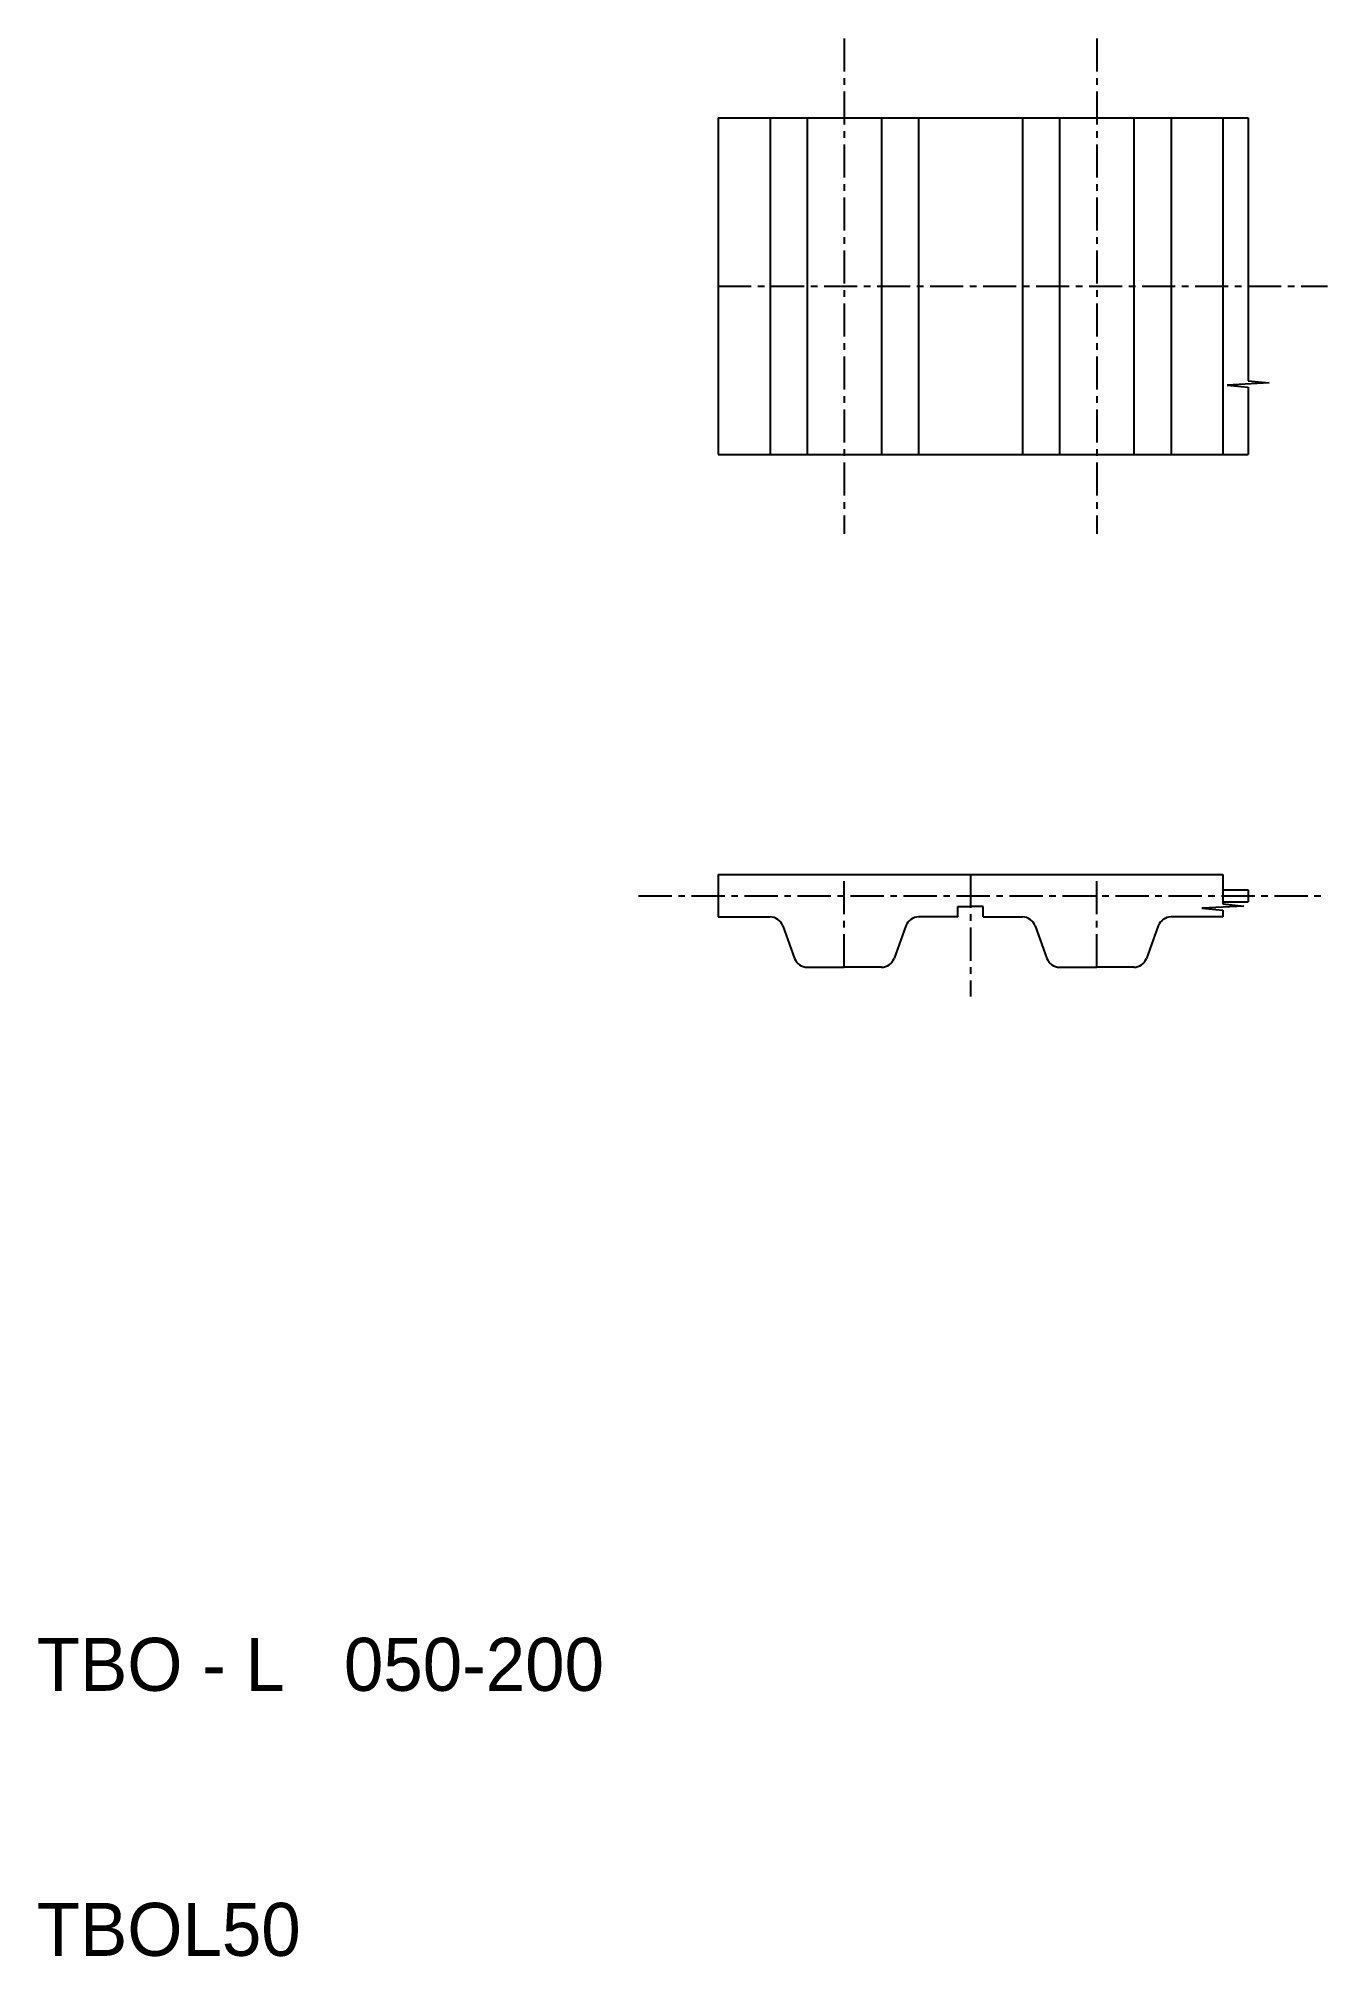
# Model space of a CAD drawing. Extents: x 86.1 to 134.7, y 85.3 to 157.7.
import ezdxf

# ---------------------------------------------------------------- set-up
doc = ezdxf.new("R2010")
doc.units = 0
doc.linetypes.add('CENTER', pattern=[2, 1.25, -0.25, 0.25, -0.25])
doc.linetypes.add('DASHED', pattern=[19.05, 12.7, -6.35])
doc.layers.get('0').update_dxf_attribs({"linetype": 'CONTINUOUS'})
doc.layers.add('CENTER', color=1, linetype='CENTER')

msp = doc.modelspace()

# ---------------------------------------------------------------- linework, layer by layer
for p, q in [((111.709, 154.675), (124.598, 154.675)), ((111.709, 154.675), (111.709, 141.975)), ((124.598, 154.675), (127.395, 154.675)), ((127.395, 154.675), (130.759, 154.675)), ((130.759, 154.675), (130.759, 141.975)), ((130.759, 154.675), (131.712, 154.675)), ((111.709, 141.975), (130.759, 141.975)), ((130.759, 141.975), (131.712, 141.975)), ((111.709, 126.125), (130.759, 126.125)), ((111.709, 126.125), (111.709, 124.525)), ((130.759, 125.553), (131.712, 125.553)), ((131.712, 125.553), (131.712, 125.096)), ((111.709, 124.525), (113.668, 124.525)), ((120.758, 124.525), (119.276, 124.525)), ((120.758, 124.925), (121.234, 124.925)), ((120.758, 124.525), (120.758, 124.925)), ((121.711, 124.925), (121.234, 124.925)), ((121.711, 124.525), (121.711, 124.925)), ((121.711, 124.525), (123.193, 124.525)), ((130.759, 124.525), (128.801, 124.525)), ((130.759, 125.096), (131.712, 125.096)), ((114.147, 124.189), (114.594, 122.96)), ((118.797, 124.189), (118.35, 122.96)), ((123.672, 124.189), (124.119, 122.96)), ((128.322, 124.189), (127.875, 122.96)), ((115.073, 122.625), (116.472, 122.625)), ((117.87, 122.625), (116.472, 122.625)), ((124.598, 122.625), (125.997, 122.625)), ((127.395, 122.625), (125.997, 122.625))]:
    msp.add_line(p, q)
at = {"color": 3, "linetype": 'DASHED'}
for p, q in [((113.668, 154.675), (113.668, 141.975)), ((115.073, 154.675), (115.073, 141.975)), ((117.87, 154.675), (117.87, 141.975)), ((119.276, 154.675), (119.276, 141.975)), ((123.193, 154.675), (123.193, 141.975)), ((124.598, 154.675), (124.598, 141.975)), ((127.395, 154.675), (127.395, 141.975)), ((128.801, 154.675), (128.801, 141.975))]:
    msp.add_line(p, q, dxfattribs=at)
at = {"color": 3}
for p, q in [((131.712, 154.675), (131.712, 144.755)), ((132.506, 144.675), (130.918, 144.595)), ((130.918, 144.595), (131.712, 144.515)), ((131.712, 144.755), (132.506, 144.675)), ((131.712, 144.515), (131.712, 141.975)), ((130.759, 126.125), (130.759, 125.553)), ((130.759, 125.553), (130.759, 125.096)), ((131.553, 124.936), (129.966, 124.856)), ((129.966, 124.856), (130.759, 124.776)), ((130.759, 125.096), (130.759, 125.016)), ((130.759, 125.016), (131.553, 124.936)), ((130.759, 124.776), (130.759, 124.525))]:
    msp.add_line(p, q, dxfattribs=at)
for centre, start, end in [((113.668, 124.015), 20, 90), ((119.276, 124.015), 90, 160), ((123.193, 124.015), 20, 90), ((128.801, 124.015), 90, 160), ((115.073, 123.135), 200, 270), ((117.87, 123.135), 270, 340), ((124.598, 123.135), 200, 270), ((127.395, 123.135), 270, 340)]:
    msp.add_arc(centre, 0.51, start, end)
at = {"layer": 'CENTER', "color": 1, "linetype": 'CENTER'}
for p, q in [((116.472, 157.675), (116.472, 138.975)), ((125.997, 157.675), (125.997, 138.975)), ((111.709, 148.325), (134.712, 148.325)), ((116.472, 122.625), (116.472, 126.125)), ((121.234, 126.125), (121.234, 121.525)), ((125.997, 122.625), (125.997, 126.125)), ((108.709, 125.325), (134.712, 125.325))]:
    msp.add_line(p, q, dxfattribs=at)

# ---------------------------------------------------------------- texts
for s, p in [('TBO - L   050-200', (85.997, 95.325)), ('TBOL50', (85.997, 85.325))]:
    msp.add_text(s, height=2).set_placement(p)

doc.saveas('drawing.dxf')
